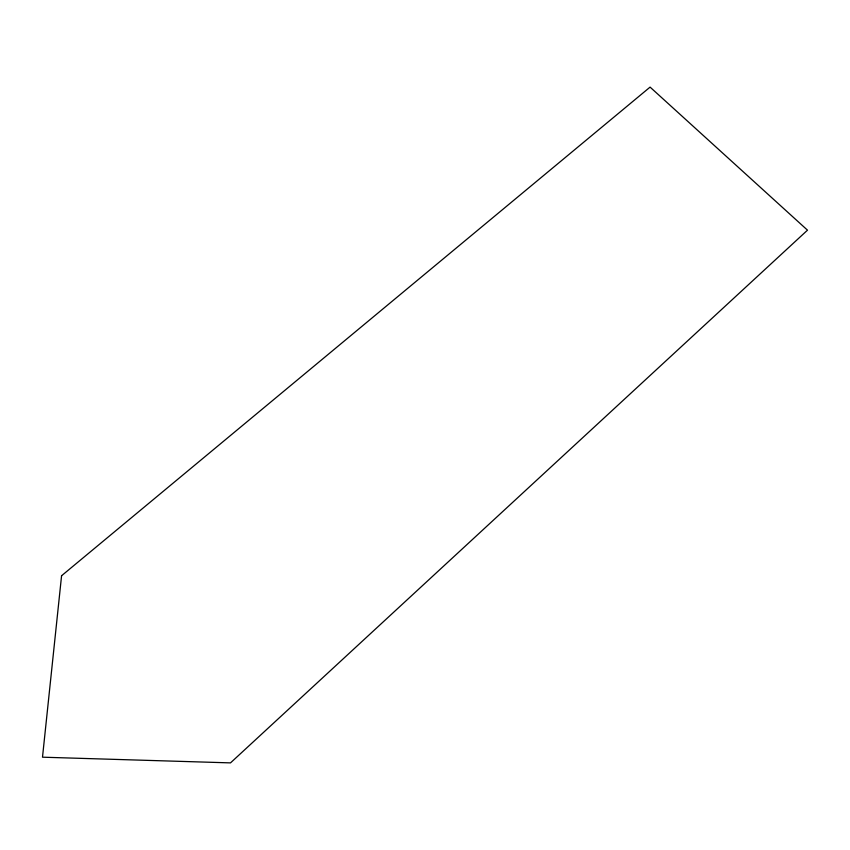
<?xml version="1.0" encoding="UTF-8"?>
<svg xmlns="http://www.w3.org/2000/svg" width="850" height="850" viewBox="0 0 850 850"><rect width="100%" height="100%" fill="white"/><g stroke="black" fill="none" stroke-linecap="round" stroke-linejoin="round"><path stroke-width="1.27" d="M61.572 575.737L42.5 757.191L230.499 762.886L807.5 230.169L650.08 87.114L61.572 575.737"/></g></svg>
